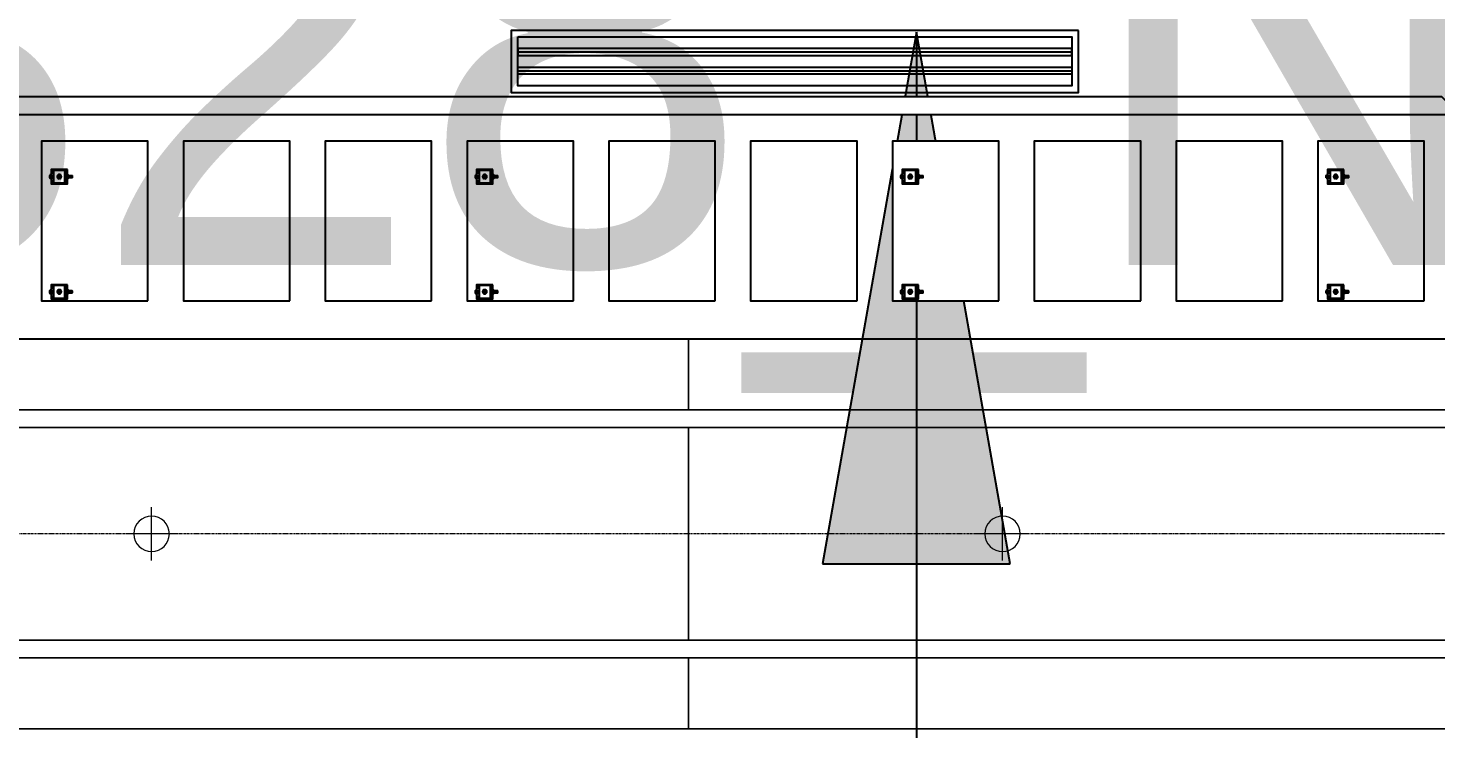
# Model space of a CAD drawing. Header units: millimetres. Extents: x -962357 to -591296, y -195428 to 59420.
# Drawn here: x -742968 to -738998, y 3030 to 5006 of the extents above; entities that cross this region are included whole.
import ezdxf

# ---------------------------------------------------------------- set-up
doc = ezdxf.new("R2010")
doc.units = ezdxf.units.MM
doc.linetypes.add('ACAD_ISO02W100', pattern=[15, 12, -3])
doc.linetypes.add('DPA_Grid _ Level 100', pattern=[10, 5.5, -1.6, 1.3, -1.6])
for name, color, linetype in [('000 - CSD_PL_001 - ASCESSORIES', 251, 'Continuous'), ('000 - H A T C H', 8, 'Continuous'), ('000 - WIPEOUT', 250, 'Continuous'), ('001 - ASCESSORIES', 251, 'Continuous'), ('008 - LIGHTING', 1, 'Continuous'), ('A04_TUBE SERIES', 2, 'Continuous'), ('A11_ALU.SOLID SHEET', 2, 'Continuous')]:
    doc.layers.add(name, color=color, linetype=linetype)
for name, color, linetype, lineweight in [('A-ANNO-NOTE', 3, 'Continuous', 25), ('A-DETL-GENF', 2, 'Continuous', 9), ('A-GLAZ-CURT', 2, 'Continuous', 9), ('E-LITE-EQPM', 2, 'Continuous', 9), ('S-GRID', 251, 'Continuous', 9)]:
    doc.layers.add(name, color=color, linetype=linetype, lineweight=lineweight)
doc.layers.get('000 - CSD_PL_001 - ASCESSORIES').off()

# ---------------------------------------------------------------- blocks, each defined once
blk = doc.blocks.new('System Panel - DPA-AR_Metal Ceiling Rectangular Panel-13139259-4180-01 LOWER PLATFORM LEVEL - REFLECTED CEILING PLAN')
at = {"layer": 'A-GLAZ-CURT'}
for p, q in [((-741107.4, 4129), (-743507.4, 4129)), ((-743507.4, 4129), (-743507.4, 3929)), ((-743507.4, 3929), (-743507.4, 4129)), ((-743507.4, 4129), (-741107.4, 4129)), ((-741107.4, 3929), (-741107.4, 4129)), ((-741107.4, 4129), (-741107.4, 3929)), ((-743507.4, 3929), (-741107.4, 3929)), ((-741107.4, 3929), (-743507.4, 3929))]:
    blk.add_line(p, q, dxfattribs=at)
blk = doc.blocks.new('System Panel - DPA-AR_Metal Ceiling Rectangular Panel-13139299-4180-01 LOWER PLATFORM LEVEL - REFLECTED CEILING PLAN')
at = {"layer": 'A-GLAZ-CURT'}
for p, q in [((-818782.4, 3879), (-821182.4, 3879)), ((-821182.4, 3879), (-821182.4, 3279)), ((-821182.4, 3279), (-821182.4, 3879)), ((-821182.4, 3879), (-818782.4, 3879)), ((-818782.4, 3279), (-818782.4, 3879)), ((-818782.4, 3879), (-818782.4, 3279)), ((-821182.4, 3279), (-818782.4, 3279)), ((-818782.4, 3279), (-821182.4, 3279))]:
    blk.add_line(p, q, dxfattribs=at)
blk = doc.blocks.new('*U403')
at = {"layer": 'A-GLAZ-CURT'}
for name, p in [('System Panel - DPA-AR_Metal Ceiling Rectangular Panel-13139259-4180-01 LOWER PLATFORM LEVEL - REFLECTED CEILING PLAN', (744682.4, -3579)), ('System Panel - DPA-AR_Metal Ceiling Rectangular Panel-13139259-4180-01 LOWER PLATFORM LEVEL - REFLECTED CEILING PLAN', (747082.4, -3579)), ('System Panel - DPA-AR_Metal Ceiling Rectangular Panel-13139299-4180-01 LOWER PLATFORM LEVEL - REFLECTED CEILING PLAN', (822357.4, -3579)), ('System Panel - DPA-AR_Metal Ceiling Rectangular Panel-13139299-4180-01 LOWER PLATFORM LEVEL - REFLECTED CEILING PLAN', (824757.4, -3579)), ('System Panel - DPA-AR_Metal Ceiling Rectangular Panel-13139259-4180-01 LOWER PLATFORM LEVEL - REFLECTED CEILING PLAN', (744682.4, -4479)), ('System Panel - DPA-AR_Metal Ceiling Rectangular Panel-13139259-4180-01 LOWER PLATFORM LEVEL - REFLECTED CEILING PLAN', (747082.4, -4479))]:
    blk.add_blockref(name, p, dxfattribs=at)
blk = doc.blocks.new('*U374')
at = {"layer": '001 - ASCESSORIES', "color": 0, "linetype": 'ByBlock'}
blk.add_lwpolyline([(800, 87.5), (-800, 87.5), (-800, -87.5), (800, -87.5)], close=True, dxfattribs=at)
at = {"layer": '001 - ASCESSORIES', "linetype": 'ByBlock'}
for points in [[(-781.5, 69), (781.5, 69), (781.5, -69), (-781.5, -69)], [(781.5, 36.3), (-781.5, 36.3), (-781.5, 16.3), (781.5, 16.3)], [(-781.5, -16.3), (781.5, -16.3), (781.5, -36.3), (-781.5, -36.3)]]:
    blk.add_lwpolyline(points, close=True, dxfattribs=at)
for points in [[(781.5, 26.3), (-781.5, 26.3)], [(-781.5, -26.3), (781.5, -26.3)]]:
    blk.add_lwpolyline(points, dxfattribs=at)
blk = doc.blocks.new('*U378')
blk.add_attdef('EXTR.OVL-LENGTH_', (-25, -59.1), '', height=5)
blk.add_wipeout([(-25, 25), (25, -25), (25, 6873.5), (-25, 6823.5)]).dxf.layer = '000 - WIPEOUT'
at = {"layer": 'A04_TUBE SERIES', "color": 0}
blk.add_lwpolyline([(-25, 25), (25, -25), (25, 6873.5), (-25, 6823.5)], close=True, dxfattribs=at)
blk = doc.blocks.new('*U624')
at = {"layer": 'A04_TUBE SERIES', "color": 0, "linetype": 'ByBlock', "rotation": 269.9999999999478}
blk.add_blockref('*U378', (25, 25), dxfattribs=at)
blk = doc.blocks.new('*U611')
at = {"color": 3}
for points in [[(-225, 550), (225, 550), (225, 250), (-225, 250)], [(-225, 150), (225, 150), (225, -150), (-225, -150)], [(-225, -250), (225, -250), (225, -550), (-225, -550)], [(-225, -650), (225, -650), (225, -950), (-225, -950)], [(-225, -1050), (225, -1050), (225, -1350), (-225, -1350)], [(-225, -1450), (225, -1450), (225, -1750), (-225, -1750)], [(-225, -1850), (225, -1850), (225, -2150), (-225, -2150)], [(-225, -2250), (225, -2250), (225, -2550), (-225, -2550)], [(-225, -2650), (225, -2650), (225, -2950), (-225, -2950)], [(-225, -3050), (225, -3050), (225, -3350), (-225, -3350)]]:
    blk.add_wipeout(points, dxfattribs=at).dxf.layer = '000 - WIPEOUT'
at = {"layer": 'A11_ALU.SOLID SHEET', "color": 0, "linetype": 'ByBlock'}
for points in [[(-225, 250), (225, 250), (225, 550), (-225, 550)], [(-225, -150), (225, -150), (225, 150), (-225, 150)], [(-225, -550), (225, -550), (225, -250), (-225, -250)], [(-225, -950), (225, -950), (225, -650), (-225, -650)], [(-225, -1350), (225, -1350), (225, -1050), (-225, -1050)], [(-225, -1750), (225, -1750), (225, -1450), (-225, -1450)], [(-225, -2150), (225, -2150), (225, -1850), (-225, -1850)], [(-225, -2550), (225, -2550), (225, -2250), (-225, -2250)], [(-225, -2950), (225, -2950), (225, -2650), (-225, -2650)], [(-225, -3350), (225, -3350), (225, -3050), (-225, -3050)]]:
    blk.add_lwpolyline(points, close=True, dxfattribs=at)
blk = doc.blocks.new('*U5836')
blk.add_lwpolyline([(-3457.4, 550), (8124.6, 550), (8124.6, 4315), (-3457.4, 4315)], close=True)
at = {"layer": '008 - LIGHTING'}
blk.add_blockref('*U374', (3874.5, 1332.5), dxfattribs=at)
at = {"layer": 'A11_ALU.SOLID SHEET'}
blk.add_blockref('*U624', (-1149.3, 1182.5), dxfattribs=at)
at = {"layer": 'A11_ALU.SOLID SHEET', "linetype": 'ByBlock', "rotation": 90}
blk.add_blockref('*U611', (2300, 882.5), dxfattribs=at)
blk = doc.blocks.new('LGF_DL_SAA_LowPower_DL1a - LGF_DL_SAA_LowPower_DL1a-8832329-4180-01 LOWER PLATFORM LEVEL - REFLECTED CEILING PLAN')
at = {"layer": 'A-DETL-GENF'}
for p, q in [((0, 75), (0, -75)), ((72.5, 0), (-72.5, 0))]:
    blk.add_line(p, q, dxfattribs=at)
blk.add_circle((0, 0), 50, dxfattribs=at)
blk = doc.blocks.new('C-1-PP19-AR-4180-01-B_20250908-040939_EXDOWNLIGHT')
at = {"layer": 'E-LITE-EQPM', "extrusion": (0, 0, -1), "rotation": 180}
for p in [(-2060.5, 0), (-4460.5, 0)]:
    blk.add_blockref('LGF_DL_SAA_LowPower_DL1a - LGF_DL_SAA_LowPower_DL1a-8832329-4180-01 LOWER PLATFORM LEVEL - REFLECTED CEILING PLAN', p, dxfattribs=at)
blk = doc.blocks.new('000 - ASSCESSORIES_FAMELINE_GALV.BRACKET_FITTING_L-PROFILE_BK-08_TOP_VIEW')
at = {"linetype": 'Continuous'}
blk.add_wipeout([(-17.5, 19), (-17.5, -16), (17.5, -16), (17.5, 19)], dxfattribs=at).dxf.layer = '000 - WIPEOUT'
at = {"layer": '001 - ASCESSORIES', "linetype": 'ByBlock'}
blk.add_lwpolyline([(-17.5, 19), (17.5, 19), (17.5, 16), (-17.5, 16)], close=True, dxfattribs=at)
at = {"layer": '001 - ASCESSORIES', "color": 0, "linetype": 'Continuous'}
blk.add_lwpolyline([(-17.5, 19), (-17.5, -16), (17.5, -16), (17.5, 19)], close=True, dxfattribs=at)
at = {"layer": '001 - ASCESSORIES'}
blk.add_circle((0, 0), 3.5, dxfattribs=at)
blk = doc.blocks.new('*U492')
at = {"layer": '001 - ASCESSORIES', "color": 0}
blk.add_blockref('000 - ASSCESSORIES_FAMELINE_GALV.BRACKET_FITTING_L-PROFILE_BK-08_TOP_VIEW', (0, 0), dxfattribs=at)
blk = doc.blocks.new('000 - DYNAMIC_VIEW_ASSCESSORIES_GALV.STUD_FULL_THREAD_1-4_TOP_VIEW')
at = {"layer": '000 - H A T C H'}
h = blk.add_hatch(color=250, dxfattribs=at)
h.dxf.hatch_style = 1
edge = h.paths.add_edge_path()
edge.add_arc((0, 0), 3.18, 0, 360)
at = {"layer": '001 - ASCESSORIES', "color": 0}
blk.add_circle((0, 0), 3.18, dxfattribs=at)
blk = doc.blocks.new('*U485')
at = {"layer": '001 - ASCESSORIES', "color": 0}
blk.add_blockref('000 - DYNAMIC_VIEW_ASSCESSORIES_GALV.STUD_FULL_THREAD_1-4_TOP_VIEW', (0, 0), dxfattribs=at)
blk = doc.blocks.new('000 - ASSCESSORIES_FAMELINE_GALV.BRACKET_FITTING_U-PROFILE_BK-07_TOP_VIEW')
at = {"linetype": 'Continuous'}
blk.add_wipeout([(20, -23), (20, 23), (-20, 23), (-20, -23)], dxfattribs=at).dxf.layer = '000 - WIPEOUT'
at = {"layer": '001 - ASCESSORIES', "linetype": 'ACAD_ISO02W100'}
for p, q in [((20, 21), (-20, 21)), ((20, -21), (-20, -21))]:
    blk.add_line(p, q, dxfattribs=at)
at = {"layer": '001 - ASCESSORIES', "color": 0, "linetype": 'Continuous'}
blk.add_lwpolyline([(20, -23), (20, 23), (-20, 23), (-20, -23)], close=True, dxfattribs=at)
at = {"layer": '001 - ASCESSORIES', "linetype": 'Continuous'}
blk.add_circle((0, 0), 3.5, dxfattribs=at)
blk = doc.blocks.new('*U489')
at = {"layer": '001 - ASCESSORIES', "color": 0, "linetype": 'ByBlock'}
blk.add_blockref('000 - ASSCESSORIES_FAMELINE_GALV.BRACKET_FITTING_U-PROFILE_BK-07_TOP_VIEW', (0, 0), dxfattribs=at)
blk = doc.blocks.new('*U281')
at = {"layer": '001 - ASCESSORIES', "color": 0}
blk.add_lwpolyline([(4.6, 0), (2.3, 4), (-2.3, 4), (-4.6, 0), (-2.3, -4), (2.3, -4)], close=True, dxfattribs=at)
at = {"layer": '001 - ASCESSORIES', "color": 8}
blk.add_circle((0, 0), 3.85, dxfattribs=at)
at = {"layer": '001 - ASCESSORIES', "color": 0}
blk.add_circle((0, 0), 2.6, dxfattribs=at)
blk = doc.blocks.new('*U639')
at = {"layer": '000 - CSD_PL_001 - ASCESSORIES', "color": 0, "rotation": 270}
blk.add_blockref('*U281', (0, 0), dxfattribs=at)
blk = doc.blocks.new('*U308')
at = {"layer": '001 - ASCESSORIES'}
blk.add_lwpolyline([(-0.3, -4.5), (-0.3, -2.5, -19.949874), (0.3, -2.5), (0.3, -4.5)], format="xyb", dxfattribs=at)
blk.add_arc((0, 0), 4.5, 273.1847, 266.8153, dxfattribs=at)
blk = doc.blocks.new('000 - ASSCESSORIES_SPRING_WASHER_M5_TOP_VIEW')
at = {"color": 6}
blk.add_blockref('*U308', (0, 0), dxfattribs=at)
blk = doc.blocks.new('*U641')
at = {"color": 6}
blk.add_blockref('000 - ASSCESSORIES_SPRING_WASHER_M5_TOP_VIEW', (0, 0), dxfattribs=at)
blk = doc.blocks.new('*U307')
at = {"layer": '001 - ASCESSORIES'}
blk.add_lwpolyline([(-0.3, -6), (-0.3, -2.5, -19.949874), (0.2, -2.5), (0.2, -6)], format="xyb", dxfattribs=at)
blk.add_arc((0, 0), 6, 273.1847, 266.8153, dxfattribs=at)
blk = doc.blocks.new('000 - ASSCESSORIES_WASHER_M5_TOP_VIEW')
at = {"color": 6}
blk.add_blockref('*U307', (0, 0), dxfattribs=at)
blk = doc.blocks.new('*U640')
at = {"color": 6}
blk.add_blockref('000 - ASSCESSORIES_WASHER_M5_TOP_VIEW', (0, 0), dxfattribs=at)
blk = doc.blocks.new('*U282')
at = {"color": 1}
for p, q in [((-3.5, 3.5), (3.5, 3.5)), ((-3.5, 0), (3.5, 0))]:
    blk.add_line(p, q, dxfattribs=at)
at = {"color": 0}
for points in [[(-2.3, 3.2, 0.249855), (-4.6, 3.2), (-4.6, 0.3, 0.249855), (-2.3, 0.3)], [(2.3, 3.2, 0.062432), (0, 3.5, 0.062432), (-2.3, 3.2), (-2.3, 0.3, 0.061701), (0, 0, 0.061701), (2.3, 0.3)], [(4.6, 3.2, 0.249855), (2.3, 3.2), (2.3, 0.3, 0.249855), (4.6, 0.3)]]:
    blk.add_lwpolyline(points, format="xyb", close=True, dxfattribs=at)
blk = doc.blocks.new('*U296')
at = {"layer": '000 - H A T C H'}
h = blk.add_hatch(dxfattribs=at)
h.set_pattern_fill('ANSI35', color=8, scale=4, angle=65)
h.set_pattern_definition([(110, (-0.5, 0), (-0.939693, -0.34202), []), (110, (-0.2012, 0.6409), (-0.939693, -0.34202), [1.25, -0.25, 0, -0.25])])
h.paths.add_polyline_path([(0, -2.5), (59.5, -2.5), (59.5, 2.5), (0, 2.5)])
at = {"color": 8}
blk.add_line((59.5, -2.5), (59.5, 2.5), dxfattribs=at)
at = {"color": 1}
blk.add_lwpolyline([(59.5, 2.5), (0, 2.5), (0, -2.5), (59.5, -2.5), (60, -2), (60, 2)], close=True, dxfattribs=at)
blk = doc.blocks.new('*U448')
at = {"layer": '000 - H A T C H'}
h = blk.add_hatch(color=250, dxfattribs=at)
h.dxf.hatch_style = 1
edge = h.paths.add_edge_path()
edge.add_line((-0.3, -4.6), (-3.2, -4.6))
edge.add_arc((-1, -3.5), 2.45, 180, 208.0569, ccw=False)
edge.add_line((-3.5, -3.5), (-3.5, 0))
edge.add_arc((5.9, 0), 9.36, 179.9761, 180.0239, ccw=False)
edge.add_line((-3.5, 0), (-3.5, 0))
edge.add_arc((5.9, 0), 9.36, 179.9761, 180.0239, ccw=False)
edge.add_line((-3.5, 0), (-3.5, 3.5))
edge.add_arc((-1, 3.5), 2.45, 151.9431, 180, ccw=False)
edge.add_line((-3.2, 4.6), (-0.3, 4.6))
edge.add_arc((-2.5, 3.5), 2.45, 360, 388.0569, ccw=False)
edge.add_line((0, 3.5), (0, -3.5))
edge.add_arc((-2.5, -3.5), 2.45, 331.9431, 360, ccw=False)
blk.add_blockref('*U296', (0, 0))
at = {"layer": '001 - ASCESSORIES', "rotation": 90}
blk.add_blockref('*U282', (0, 0), dxfattribs=at)
blk = doc.blocks.new('*U306')
blk.add_wipeout([(-6, 0.65), (6, 0.65), (6, -0.65), (-6, -0.65)]).dxf.layer = '000 - WIPEOUT'
at = {"layer": '001 - ASCESSORIES'}
blk.add_lwpolyline([(-6, 0.65), (6, 0.65), (6, -0.65), (-6, -0.65)], close=True, dxfattribs=at)
blk.add_wipeout([(0.1, -0.65), (6, -0.65), (6, 0.65), (0.1, 0.65)]).dxf.layer = '000 - WIPEOUT'
blk.add_wipeout([(-0.1, -0.65), (-6, -0.65), (-6, 0.65), (-0.1, 0.65)]).dxf.layer = '000 - WIPEOUT'
for points in [[(-0.1, -0.65), (-6, -0.65), (-6, 0.65), (-0.1, 0.65)], [(0.1, -0.65), (6, -0.65), (6, 0.65), (0.1, 0.65)]]:
    blk.add_lwpolyline(points, close=True, dxfattribs=at)
blk = doc.blocks.new('000 - ASSCESSORIES_WASHER_M5_FRONT-SIDE-BACK_VIEW')
at = {"color": 6}
blk.add_blockref('*U306', (0, 0), dxfattribs=at)
blk = doc.blocks.new('*U637')
at = {"color": 6}
blk.add_blockref('000 - ASSCESSORIES_WASHER_M5_FRONT-SIDE-BACK_VIEW', (0, 0), dxfattribs=at)
blk = doc.blocks.new('*U309')
blk.add_wipeout([(-4.5, 0.65), (4.5, 0.65), (4.5, -0.65), (-4.5, -0.65)]).dxf.layer = '000 - WIPEOUT'
at = {"layer": '001 - ASCESSORIES'}
blk.add_lwpolyline([(-4.5, 0.65), (4.5, 0.65), (4.5, -0.65), (-4.5, -0.65)], close=True, dxfattribs=at)
blk.add_wipeout([(0.1, -0.95), (4.5, -0.65), (4.5, 0.65), (0.1, 0.35)]).dxf.layer = '000 - WIPEOUT'
blk.add_wipeout([(-0.1, -0.35), (-4.5, -0.65), (-4.5, 0.65), (-0.1, 0.95)]).dxf.layer = '000 - WIPEOUT'
for points in [[(-0.1, -0.35), (-4.5, -0.65), (-4.5, 0.65), (-0.1, 0.95)], [(0.1, -0.95), (4.5, -0.65), (4.5, 0.65), (0.1, 0.35)]]:
    blk.add_lwpolyline(points, close=True, dxfattribs=at)
blk = doc.blocks.new('000 - ASSCESSORIES_SPRING_WASHER_M5_FRONT-SIDE-BACK_VIEW')
at = {"color": 6}
blk.add_blockref('*U309', (0, 0), dxfattribs=at)
blk = doc.blocks.new('*U638')
at = {"color": 6}
blk.add_blockref('000 - ASSCESSORIES_SPRING_WASHER_M5_FRONT-SIDE-BACK_VIEW', (0, 0), dxfattribs=at)
blk = doc.blocks.new('*U486')
at = {"layer": '001 - ASCESSORIES'}
blk.add_blockref('*U448', (-23, 0), dxfattribs=at)
at = {"layer": '001 - ASCESSORIES', "color": 6, "rotation": 180}
for name in ['*U640', '*U641']:
    blk.add_blockref(name, (0, 0), dxfattribs=at)
at = {"layer": '001 - ASCESSORIES', "color": 2, "rotation": 270}
blk.add_blockref('*U639', (0, 0), dxfattribs=at)
blk.add_blockref('*U639', (0, 0), dxfattribs=at)
at = {"layer": '001 - ASCESSORIES', "color": 0, "rotation": 90}
blk.add_blockref('*U489', (0, 0), dxfattribs=at)
at = {"layer": '001 - ASCESSORIES', "color": 0, "rotation": 270}
blk.add_blockref('*U492', (0, 0), dxfattribs=at)
at = {"layer": '001 - ASCESSORIES', "color": 6}
for name in ['*U640', '*U641']:
    blk.add_blockref(name, (0, 0), dxfattribs=at)
at = {"layer": '001 - ASCESSORIES', "color": 2, "rotation": 90}
blk.add_blockref('*U639', (0, 0), dxfattribs=at)
blk.add_blockref('*U639', (0, 0), dxfattribs=at)
at = {"layer": '001 - ASCESSORIES', "color": 1}
blk.add_blockref('*U485', (0, 0), dxfattribs=at)
at = {"layer": '001 - ASCESSORIES', "rotation": 90}
blk.add_blockref('*U637', (23.65, 0), dxfattribs=at)
blk.add_blockref('*U638', (25.25, 0), dxfattribs=at)
blk = doc.blocks.new('C-1-PP19-AR-4180-01-B_20250903-141828_ERROR_HANGING')
at = {"layer": '000 - CSD_PL_001 - ASCESSORIES', "linetype": 'ByBlock'}
for p in [(1800, 1007.5), (3000, 1007.5), (4200, 1007.5), (5400, 1007.5), (1800, 682.5), (3000, 682.5), (4200, 682.5), (5400, 682.5)]:
    blk.add_blockref('*U486', p, dxfattribs=at)

msp = doc.modelspace()

# ---------------------------------------------------------------- hatches: boundary and pattern name
at = {"layer": 'A-ANNO-NOTE'}
msp.add_hatch(color=256, dxfattribs=at).paths.add_polyline_path([(-740462.7, 4995.2), (-740727.2, 3495.2), (-740198.2, 3495.2)])

# ---------------------------------------------------------------- linework, layer by layer
for p, q in [((-740462.7, 4995.2), (-740727.2, 3495.2)), ((-740198.2, 3495.2), (-740462.7, 4995.2)), ((-740462.7, 4995.2), (-740462.7, -16332.2)), ((-740727.2, 3495.2), (-740198.2, 3495.2))]:
    msp.add_line(p, q, dxfattribs=at)
at = {"layer": 'S-GRID', "linetype": 'DPA_Grid _ Level 100'}
msp.add_line((-602984.2, 3580), (-957857, 3580), dxfattribs=at)

# ---------------------------------------------------------------- block references
msp.add_blockref('*U403', (-744680, 3580))

# ---------------------------------------------------------------- next in the draw order: block references
msp.add_blockref('*U5836', (-744680, 3580))

# ---------------------------------------------------------------- next in the draw order: block references
msp.add_blockref('C-1-PP19-AR-4180-01-B_20250908-040939_EXDOWNLIGHT', (-744680, 3580))

# ---------------------------------------------------------------- next in the draw order: block references
msp.add_blockref('C-1-PP19-AR-4180-01-B_20250903-141828_ERROR_HANGING', (-744680, 3580))

# ---------------------------------------------------------------- next in the draw order: texts
at = {"insert": (-774012.5, 5588.1), "char_height": 1250, "width": 52718.75, "attachment_point": 1}
msp.add_mtext('C-1-PP19-AR-4180-01-B_20250903-141828_NEWCL', dxfattribs=at)

doc.saveas('drawing.dxf')
